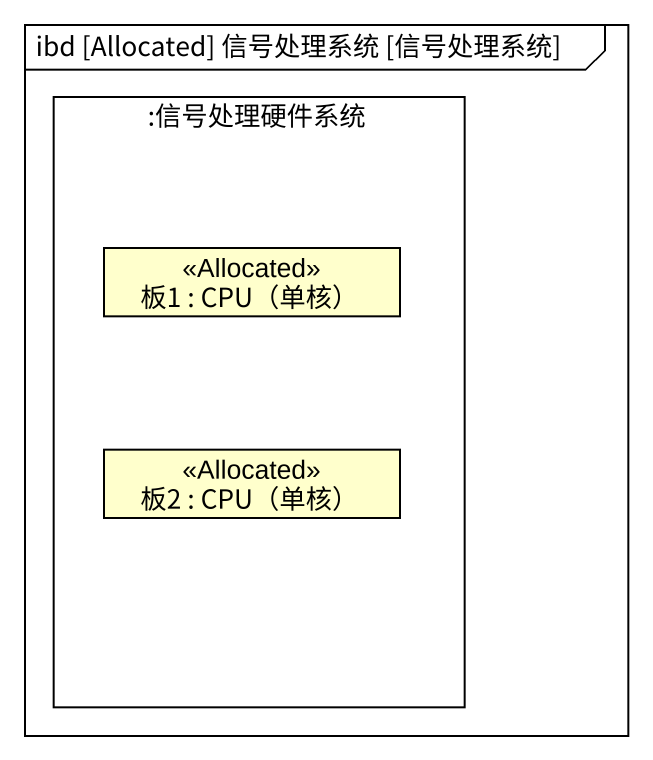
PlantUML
@startuml
mainframe ibd [Allocated] 信号处理系统 [信号处理系统]
rectangle ":信号处理硬件系统" as 信号处理硬件系统 {
  rectangle "板1 : CPU（单核）" as 板1 <<Allocated>>
  rectangle "板2 : CPU（单核）" as 板2 <<Allocated>>
}
@enduml
